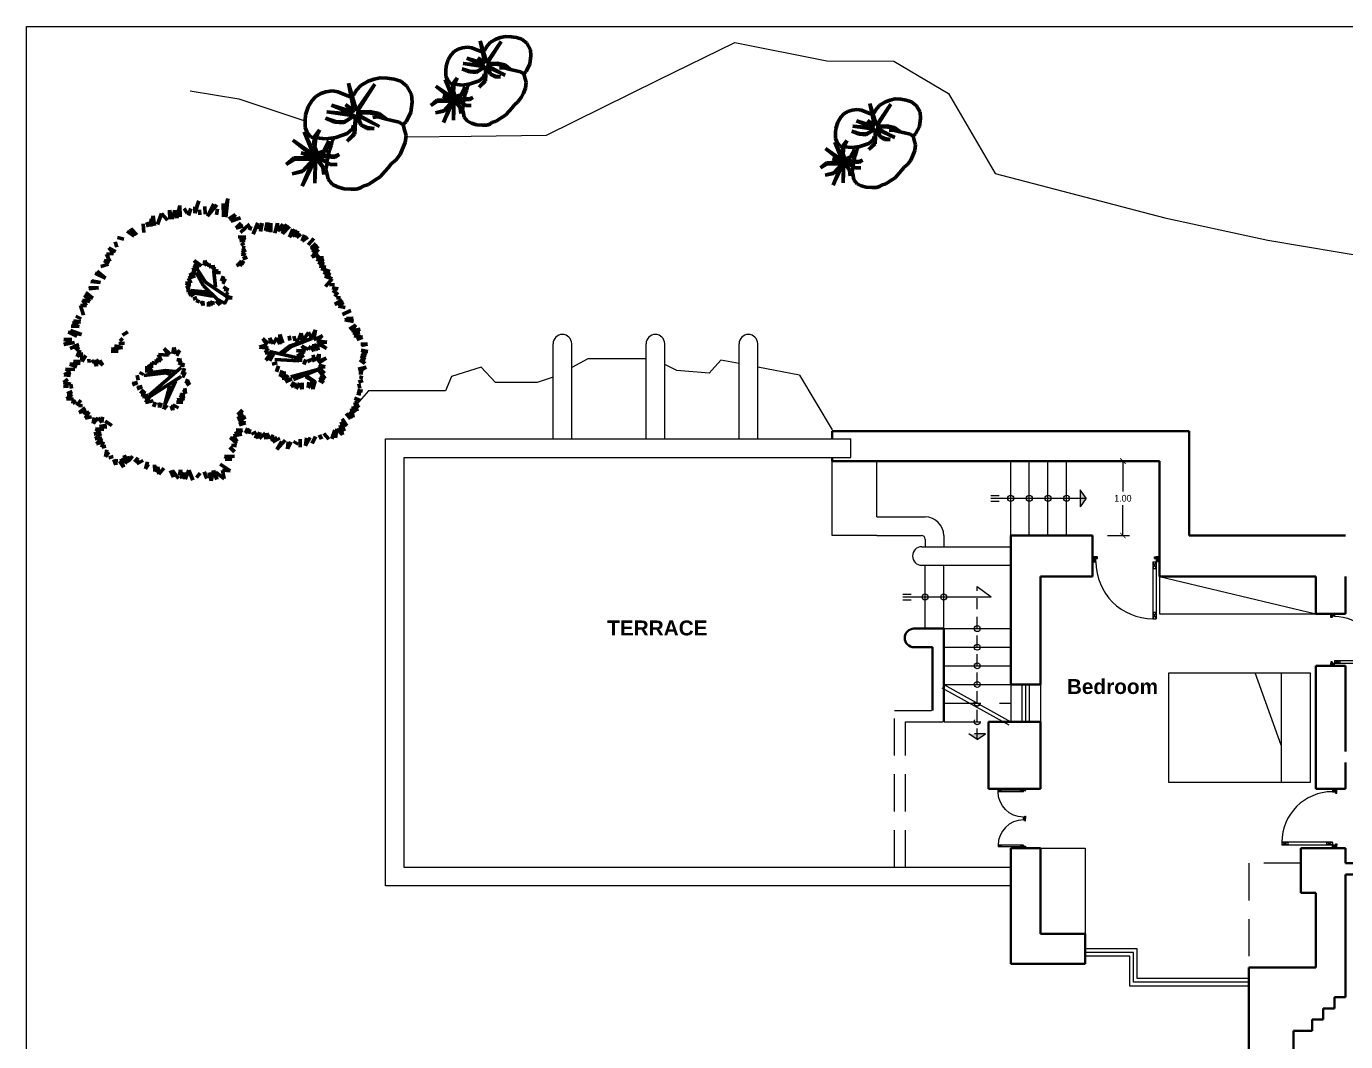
# Model space of a CAD drawing. Header units: metres. Extents: x 34.4 to 77.5, y -0.6 to 32.
# Drawn here: x 34.43 to 52.16, y 18.37 to 32 of the extents above; entities that cross this region are included whole.
import ezdxf

# ---------------------------------------------------------------- set-up
doc = ezdxf.new("R2010")
doc.units = ezdxf.units.M
doc.linetypes.add('DASHED', pattern=[0.75, 0.5, -0.25])
for name, color, linetype, lineweight in [('Ceco.NET 54', 254, 'Continuous', 9), ('doorswindows', 41, 'Continuous', 20), ('equipment', 40, 'Continuous', 15), ('names', 7, 'Continuous', 60), ('nivel', 30, 'Continuous', 13), ('plants', 83, 'Continuous', 60), ('projection', 134, 'DASHED', 9), ('texture', 253, 'Continuous', 9), ('topography', 132, 'Continuous', 15), ('wall high', 5, 'Continuous', 40), ('wall low', 140, 'Continuous', 20)]:
    doc.layers.add(name, color=color, linetype=linetype, lineweight=lineweight)
doc.styles.add('AMBIENTE', font='arialbd.ttf', dxfattribs={"height": 0.2})
doc.dimstyles.new('Ceco.NET', dxfattribs={"dimscale": 0.5, "dimtxt": 0.18, "dimasz": 0.15, "dimexe": 0.18, "dimexo": 0.4, "dimgap": 0.09, "dimtad": 0, "dimtih": 1, "dimtoh": 1, "dimzin": 0, "dimdsep": 46, "dimtxsty": 'Standard', "dimblk": 'ARCHTICK', "dimcen": 0.09, "dimclrd": 256, "dimclre": 256, "dimadec": 0, "dimazin": 0, "dimtfac": 1, "dimtofl": 0, "dimtmove": 0, "dimatfit": 3, "dimfxl": 1, "dimtolj": 1, "dimtzin": 0, "dimarcsym": 0})

# ---------------------------------------------------------------- blocks, each defined once
blk = doc.blocks.new('PUERTA')
at = {"layer": 'texture', "ltscale": 0.3}
h = blk.add_hatch(dxfattribs=at)
h.set_pattern_fill('ANSI31', color=256, scale=0.1, style=0)
h.set_pattern_definition([(315, (-170.025657, 504.958743), (-0.00883883476, -0.00883883476), [])])
h.paths.add_polyline_path([(0, 0), (0.05, 0), (0.075, 0), (0.075, 0.025), (0.05, 0.025), (0.05, 0.075), (0, 0.075)])
h.paths.add_polyline_path([(0.925, 0), (1, 0), (1, 0.075), (0.95, 0.075), (0.95, 0.025), (0.925, 0.025)])
for p, q in [((0.05, 0.075), (0.05, 0.925)), ((0.1, 0.925), (0.05, 0.925)), ((0.1, 0.825), (0.05, 0.825)), ((0.1, 0.075), (0.1, 0.925)), ((0, 0.075), (0.05, 0.075)), ((0, 0), (0.05, 0)), ((0.1, 0.175), (0.05, 0.175)), ((0.1, 0.075), (0.05, 0.075)), ((1, 0.075), (0.95, 0.075))]:
    blk.add_line(p, q)
at = {"ltscale": 0.3}
for p, q in [((0, 0.075), (0, 0)), ((0.05, 0.025), (0.05, 0.125)), ((0.075, 0.025), (0.05, 0.025)), ((0.075, 0), (0.05, 0)), ((0.075, 0.025), (0.075, 0)), ((0.95, 0.025), (0.925, 0.025)), ((0.925, 0.025), (0.925, 0)), ((0.95, 0.075), (0.95, 0.025)), ((1, 0.075), (1, 0)), ((0.925, 0), (1, 0))]:
    blk.add_line(p, q, dxfattribs=at)
at = {"layer": 'texture', "ltscale": 0.3}
for p, q in [((0.1, 0.825), (0.05, 0.925)), ((0.05, 0.825), (0.1, 0.925)), ((0.05, 0.075), (0.1, 0.175)), ((0.1, 0.075), (0.05, 0.175))]:
    blk.add_line(p, q, dxfattribs=at)
at = {"layer": 'texture'}
blk.add_arc((0.1, 0.075), 0.85, 0, 90, dxfattribs=at)
blk = doc.blocks.new('start')
at = {"ltscale": 0.3}
for p, q in [((-0.038, -0.001), (-0.038, 0.111)), ((0.038, -0.001), (0.038, 0.111))]:
    blk.add_line(p, q, dxfattribs=at)
blk = doc.blocks.new('arrow')
at = {"ltscale": 0.3}
blk.add_hatch(color=256, dxfattribs=at).paths.add_polyline_path([(-0.078, -0.113), (0, 0), (-0.078, 0.113)])
for p, q in [((0, 0), (-0.078, 0.113)), ((-0.078, 0.113), (-0.078, -0.113)), ((0, 0), (-0.078, -0.113))]:
    blk.add_line(p, q, dxfattribs=at)
blk = doc.blocks.new('_ArchTick')
at = {"color": 0, "const_width": 0.15}
blk.add_lwpolyline([(-0.5, -0.5), (0.5, 0.5)], dxfattribs=at)
blk = doc.blocks.new('*D30')
at = {"layer": 'Defpoints', "color": 0, "ltscale": 0.3}
for p in [(52.16, 21.767), (52.16, 20.967), (52.555, 20.967)]:
    blk.add_point(p, dxfattribs=at)
at = {"layer": 'texture', "lineweight": -2, "ltscale": 0.3}
for p, q in [((52.36, 21.767), (52.645, 21.767)), ((52.555, 21.767), (52.555, 21.457)), ((52.555, 20.967), (52.555, 21.277)), ((52.36, 20.967), (52.645, 20.967))]:
    blk.add_line(p, q, dxfattribs=at)
at = {"layer": 'texture', "lineweight": -2, "ltscale": 0.3, "xscale": 0.075, "yscale": 0.075, "zscale": 0.075}
for p, rotation in [((52.555, 21.767), 90), ((52.555, 20.967), 270)]:
    blk.add_blockref('_ArchTick', p, dxfattribs=dict(at, rotation=rotation))
at = {"layer": 'texture', "color": 0, "ltscale": 0.3, "insert": (52.555, 21.367), "char_height": 0.09, "attachment_point": 5}
blk.add_mtext('\\A1;0.80', dxfattribs=at)
blk = doc.blocks.new('*D31')
at = {"layer": 'Defpoints', "color": 0, "ltscale": 0.3}
for p in [(48.76, 26.167), (49.167, 26.167), (48.76, 25.167)]:
    blk.add_point(p, dxfattribs=at)
at = {"layer": 'texture', "lineweight": -2, "ltscale": 0.3}
for p, q in [((48.96, 26.167), (49.257, 26.167)), ((49.167, 26.167), (49.167, 25.757)), ((49.167, 25.167), (49.167, 25.577)), ((48.96, 25.167), (49.257, 25.167))]:
    blk.add_line(p, q, dxfattribs=at)
at = {"layer": 'texture', "lineweight": -2, "ltscale": 0.3, "xscale": 0.075, "yscale": 0.075, "zscale": 0.075}
for p, rotation in [((49.167, 26.167), 90), ((49.167, 25.167), 270)]:
    blk.add_blockref('_ArchTick', p, dxfattribs=dict(at, rotation=rotation))
at = {"layer": 'texture', "color": 0, "ltscale": 0.3, "insert": (49.167, 25.667), "char_height": 0.09, "attachment_point": 5}
blk.add_mtext('\\A1;1.00', dxfattribs=at)
blk = doc.blocks.new('ARBRE10')
for p, q in [((0.239, 1.723), (0.297, 1.967)), ((0.297, 1.967), (0.272, 1.716)), ((-0.48, 1.688), (-0.485, 1.811)), ((-0.485, 1.811), (-0.451, 1.688)), ((-0.451, 1.688), (-0.411, 1.811)), ((-0.411, 1.811), (-0.387, 1.703)), ((-0.387, 1.703), (-0.347, 1.875)), ((-0.347, 1.875), (-0.342, 1.722)), ((-0.288, 1.831), (-0.249, 1.771)), ((-0.2, 1.831), (-0.229, 1.737)), ((-0.143, 1.771), (-0.092, 1.934)), ((-0.143, 1.854), (-0.143, 1.771)), ((-0.082, 1.816), (-0.077, 1.747)), ((-0.008, 1.858), (-0.004, 1.756)), ((0.028, 1.731), (0.105, 1.894)), ((0.152, 1.883), (0.028, 1.731)), ((0.145, 1.747), (0.159, 1.826)), ((0.235, 1.898), (0.239, 1.723)), ((-0.837, 1.629), (-0.83, 1.512)), ((-0.79, 1.651), (-0.768, 1.585)), ((-0.739, 1.592), (-0.706, 1.734)), ((-0.731, 1.694), (-0.739, 1.592)), ((-0.706, 1.734), (-0.688, 1.6)), ((-0.644, 1.618), (-0.593, 1.767)), ((-0.593, 1.767), (-0.51, 1.676)), ((0.312, 1.693), (0.4, 1.752)), ((0.4, 1.752), (0.341, 1.663)), ((0.341, 1.663), (0.469, 1.707)), ((0.479, 1.634), (0.41, 1.57)), ((0.588, 1.621), (0.468, 1.509)), ((0.704, 1.64), (0.639, 1.49)), ((0.72, 1.55), (0.76, 1.634)), ((0.76, 1.634), (0.74, 1.525)), ((0.804, 1.535), (0.828, 1.644)), ((0.828, 1.644), (0.833, 1.525)), ((0.833, 1.525), (0.878, 1.634)), ((0.878, 1.634), (0.878, 1.516)), ((0.931, 1.501), (0.966, 1.635)), ((0.966, 1.635), (0.97, 1.53)), ((0.97, 1.53), (1.04, 1.621)), ((1.04, 1.621), (1.015, 1.523)), ((1.015, 1.523), (1.093, 1.617)), ((1.093, 1.617), (1.033, 1.491)), ((-1.182, 1.443), (-1.098, 1.42)), ((-0.958, 1.462), (-1.052, 1.527)), ((-0.925, 1.48), (-1.005, 1.565)), ((-1.005, 1.565), (-0.958, 1.462)), ((0.41, 1.57), (0.504, 1.594)), ((0.437, 1.45), (0.541, 1.448)), ((0.541, 1.448), (0.462, 1.431)), ((0.462, 1.431), (0.534, 1.403)), ((0.607, 1.594), (0.592, 1.54)), ((1.033, 1.491), (1.128, 1.593)), ((1.173, 1.554), (1.128, 1.449)), ((1.128, 1.449), (1.201, 1.551)), ((1.201, 1.551), (1.163, 1.459)), ((1.163, 1.459), (1.236, 1.533)), ((1.236, 1.533), (1.222, 1.442)), ((1.222, 1.442), (1.282, 1.487)), ((1.328, 1.477), (1.296, 1.396)), ((1.373, 1.449), (1.296, 1.393)), ((1.454, 1.431), (1.38, 1.344)), ((-1.206, 1.256), (-1.299, 1.303)), ((-1.299, 1.303), (-1.239, 1.228)), ((-1.215, 1.387), (-1.192, 1.312)), ((0.534, 1.403), (0.462, 1.399)), ((0.479, 1.334), (0.519, 1.371)), ((0.541, 1.278), (0.487, 1.24)), ((0.492, 1.31), (0.534, 1.305)), ((0.492, 1.26), (0.541, 1.278)), ((1.415, 1.298), (1.482, 1.361)), ((1.482, 1.361), (1.422, 1.277)), ((1.422, 1.277), (1.513, 1.326)), ((1.517, 1.28), (1.429, 1.182)), ((1.513, 1.326), (1.436, 1.245)), ((1.436, 1.245), (1.517, 1.28)), ((-1.304, 1.083), (-1.407, 1.055)), ((-1.285, 1.12), (-1.365, 1.134)), ((-1.365, 1.134), (-1.304, 1.083)), ((-1.239, 1.228), (-1.332, 1.218)), ((-1.332, 1.218), (-1.285, 1.12)), ((-0.087, 1.043), (-0.162, 1.067)), ((-0.162, 1.067), (-0.114, 1.031)), ((-0.057, 1.061), (-0.153, 1.136)), ((-0.153, 1.136), (-0.087, 1.043)), ((-0.009, 1.136), (-0.021, 1.067)), ((0.015, 1.061), (-0.009, 1.136)), ((0.047, 1.094), (0.015, 1.061)), ((0.05, 1.049), (0.047, 1.094)), ((0.497, 1.07), (0.43, 1.1)), ((0.43, 1.1), (0.445, 1.055)), ((0.519, 1.092), (0.45, 1.122)), ((0.45, 1.122), (0.497, 1.07)), ((0.482, 1.124), (0.519, 1.092)), ((0.536, 1.208), (0.484, 1.221)), ((0.487, 1.24), (0.536, 1.208)), ((0.502, 1.159), (0.558, 1.179)), ((1.429, 1.182), (1.517, 1.217)), ((1.517, 1.217), (1.489, 1.172)), ((1.489, 1.172), (1.583, 1.172)), ((1.583, 1.172), (1.489, 1.154)), ((1.489, 1.154), (1.591, 1.119)), ((1.591, 1.119), (1.513, 1.112)), ((1.513, 1.112), (1.594, 1.084)), ((1.594, 1.084), (1.531, 1.059)), ((-1.346, 0.896), (-1.482, 0.966)), ((-1.458, 0.989), (-1.346, 0.896)), ((-0.141, 0.929), (-0.23, 0.896)), ((-0.23, 0.896), (-0.197, 0.828)), ((-0.132, 0.986), (-0.221, 0.938)), ((-0.221, 0.938), (-0.141, 0.929)), ((-0.114, 1.031), (-0.18, 1.007)), ((-0.18, 1.007), (-0.132, 0.986)), ((-0.128, 0.97), (-0.031, 0.797)), ((-0.121, 1.03), (-0.001, 0.842)), ((0.125, 1.055), (0.05, 1.049)), ((0.092, 1.01), (0.125, 1.055)), ((0.167, 0.992), (0.092, 1.01)), ((0.101, 0.971), (0.167, 0.992)), ((0.2, 0.974), (0.101, 0.971)), ((0.112, 0.985), (0.134, 0.775)), ((0.212, 0.858), (0.239, 0.926)), ((0.269, 0.888), (0.212, 0.858)), ((0.23, 0.822), (0.269, 0.888)), ((1.531, 1.059), (1.615, 1.045)), ((1.615, 1.045), (1.555, 1.028)), ((1.555, 1.028), (1.671, 0.986)), ((1.671, 0.986), (1.583, 0.979)), ((1.583, 0.979), (1.678, 0.937)), ((1.678, 0.937), (1.601, 0.922)), ((1.601, 0.922), (1.699, 0.887)), ((1.699, 0.887), (1.612, 0.786)), ((-1.571, 0.774), (-1.44, 0.769)), ((-1.44, 0.769), (-1.571, 0.755)), ((-1.412, 0.839), (-1.542, 0.853)), ((-1.528, 0.863), (-1.412, 0.839)), ((-0.197, 0.828), (-0.269, 0.831)), ((-0.269, 0.831), (-0.209, 0.81)), ((-0.209, 0.81), (-0.263, 0.765)), ((-0.263, 0.765), (-0.23, 0.771)), ((-0.23, 0.771), (-0.236, 0.708)), ((-0.236, 0.708), (-0.177, 0.726)), ((-0.177, 0.726), (-0.224, 0.675)), ((-0.195, 0.73), (0.037, 0.707)), ((-0.031, 0.797), (0.179, 0.595)), ((-0.001, 0.842), (0.276, 0.655)), ((0.307, 0.735), (0.242, 0.78)), ((0.251, 0.744), (0.307, 0.735)), ((0.269, 0.657), (0.301, 0.711)), ((1.731, 0.814), (1.664, 0.807)), ((1.699, 0.768), (1.78, 0.754)), ((1.713, 0.701), (1.748, 0.747)), ((-1.554, 0.585), (-1.655, 0.603)), ((-1.655, 0.603), (-1.602, 0.528)), ((-1.515, 0.629), (-1.629, 0.668)), ((-1.629, 0.668), (-1.554, 0.585)), ((-1.611, 0.703), (-1.515, 0.629)), ((-0.224, 0.675), (-0.156, 0.687)), ((-0.156, 0.687), (-0.203, 0.657)), ((-0.166, 0.7), (0.097, 0.655)), ((-0.117, 0.636), (-0.165, 0.616)), ((-0.096, 0.61), (-0.111, 0.565)), ((-0.066, 0.589), (-0.033, 0.532)), ((-0.033, 0.532), (-0.039, 0.589)), ((0.039, 0.517), (0.056, 0.583)), ((0.039, 0.577), (0.039, 0.517)), ((0.056, 0.583), (0.101, 0.541)), ((0.101, 0.541), (0.092, 0.589)), ((0.143, 0.595), (0.197, 0.541)), ((0.197, 0.541), (0.173, 0.604)), ((0.173, 0.604), (0.263, 0.559)), ((0.295, 0.63), (0.254, 0.553)), ((0.358, 0.633), (0.269, 0.657)), ((0.301, 0.627), (0.358, 0.633)), ((1.776, 0.708), (1.738, 0.649)), ((1.834, 0.607), (1.738, 0.547)), ((1.738, 0.547), (1.852, 0.571)), ((1.759, 0.631), (1.811, 0.635)), ((1.852, 0.571), (1.786, 0.523)), ((-1.742, 0.388), (-1.672, 0.353)), ((-1.602, 0.528), (-1.681, 0.528)), ((-1.681, 0.528), (-1.642, 0.401)), ((1.786, 0.523), (1.876, 0.505)), ((1.953, 0.463), (1.84, 0.409)), ((1.983, 0.361), (1.87, 0.338)), ((1.894, 0.355), (1.983, 0.361)), ((-1.817, 0.196), (-1.668, 0.139)), ((-1.699, 0.248), (-1.808, 0.253)), ((-1.681, 0.31), (-1.79, 0.292)), ((-1.79, 0.292), (-1.699, 0.248)), ((-1.773, 0.323), (-1.681, 0.31)), ((-1.117, 0.13), (-1.047, 0.178)), ((1.426, 0.09), (1.475, 0.204)), ((1.475, 0.204), (1.455, 0.069)), ((1.87, 0.338), (1.989, 0.314)), ((1.935, 0.212), (2.019, 0.272)), ((2.019, 0.272), (1.959, 0.188)), ((1.959, 0.188), (2.079, 0.212)), ((2.079, 0.212), (1.977, 0.158)), ((-1.799, 0.073), (-1.904, 0.073)), ((-1.904, 0.073), (-1.803, 0.047)), ((-1.803, 0.047), (-1.904, 0.008)), ((-1.904, 0.008), (-1.76, 0.034)), ((-1.668, 0.139), (-1.847, 0.174)), ((-1.847, 0.174), (-1.729, 0.113)), ((-1.703, 0.008), (-1.821, -0.049)), ((-1.165, 0.021), (-1.091, 0.025)), ((-1.148, 0.086), (-1.117, 0.056)), ((0.824, 0.004), (0.726, -0.028)), ((0.84, 0.02), (0.771, 0.086)), ((0.771, 0.086), (0.824, 0.004)), ((0.877, 0.02), (0.864, 0.098)), ((0.864, 0.098), (0.909, 0.016)), ((0.909, 0.016), (0.958, 0.094)), ((0.958, 0.094), (0.999, 0.012)), ((0.999, 0.012), (0.999, 0.139)), ((0.999, 0.139), (1.039, 0.025)), ((1.133, 0.061), (1.125, 0.122)), ((1.129, -0.015), (1.428, 0.086)), ((1.428, 0.086), (1.15, -0.021)), ((1.186, 0.118), (1.206, 0.057)), ((1.206, 0.057), (1.255, 0.069)), ((1.255, 0.069), (1.284, 0.159)), ((1.284, 0.159), (1.308, 0.061)), ((1.308, 0.061), (1.385, 0.167)), ((1.385, 0.167), (1.426, 0.09)), ((1.455, 0.069), (1.569, 0.126)), ((1.512, -0.069), (1.455, 0.012)), ((1.455, 0.012), (1.455, -0.085)), ((1.569, 0.126), (1.495, 0.057)), ((1.495, 0.057), (1.63, 0.037)), ((1.625, -0.049), (1.499, 0.02)), ((1.499, 0.02), (1.512, -0.069)), ((1.63, 0.037), (1.52, 0.029)), ((1.52, 0.029), (1.625, -0.049)), ((1.977, 0.158), (2.073, 0.164)), ((2.073, 0.164), (1.995, 0.122)), ((1.995, 0.122), (2.109, 0.104)), ((2.109, 0.104), (2.031, 0.074)), ((2.085, 0.009), (2.174, 0.009)), ((2.174, 0.009), (2.097, -0.009)), ((-1.703, -0.023), (-1.747, -0.071)), ((-1.69, -0.067), (-1.725, -0.159)), ((-1.725, -0.159), (-1.672, -0.102)), ((-1.672, -0.102), (-1.659, -0.22)), ((-1.659, -0.22), (-1.611, -0.141)), ((-1.27, -0.084), (-1.174, -0.084)), ((-1.266, -0.058), (-1.117, -0.032)), ((-1.174, -0.084), (-1.266, -0.058)), ((-1.117, -0.032), (-1.226, -0.01)), ((-0.497, -0.136), (-0.631, -0.127)), ((-0.631, -0.127), (-0.596, -0.214)), ((-0.475, -0.124), (-0.556, -0.046)), ((-0.556, -0.046), (-0.497, -0.136)), ((-0.428, -0.036), (-0.438, -0.117)), ((-0.4, -0.12), (-0.428, -0.036)), ((-0.344, -0.074), (-0.4, -0.12)), ((-0.385, -0.145), (-0.344, -0.074)), ((0.726, -0.028), (0.84, -0.041)), ((0.84, -0.041), (0.799, -0.106)), ((0.799, -0.106), (0.877, -0.11)), ((0.877, -0.11), (0.808, -0.203)), ((0.808, -0.203), (0.917, -0.118)), ((0.86, -0.087), (1.254, -0.177)), ((0.917, -0.118), (0.864, -0.212)), ((1, -0.114), (1.129, -0.015)), ((1.15, -0.021), (1.03, -0.117)), ((1.345, -0.077), (1.223, -0.073)), ((1.223, -0.073), (1.324, -0.094)), ((1.32, -0.138), (1.227, -0.203)), ((1.324, -0.094), (1.231, -0.151)), ((1.231, -0.151), (1.32, -0.138)), ((1.381, -0.061), (1.292, -0.012)), ((1.292, -0.012), (1.345, -0.077)), ((1.414, -0.016), (1.381, -0.061)), ((1.455, -0.085), (1.414, -0.016)), ((1.422, -0.171), (1.463, -0.22)), ((1.463, -0.22), (1.446, -0.134)), ((1.491, -0.208), (1.528, -0.122)), ((1.528, -0.122), (1.52, -0.22)), ((2.156, -0.141), (2.085, -0.147)), ((2.085, -0.147), (2.144, -0.201)), ((2.091, -0.069), (2.18, -0.087)), ((2.18, -0.087), (2.103, -0.093)), ((2.103, -0.093), (2.156, -0.141)), ((-1.755, -0.329), (-1.882, -0.325)), ((-1.882, -0.325), (-1.817, -0.36)), ((-1.685, -0.246), (-1.825, -0.259)), ((-1.825, -0.259), (-1.729, -0.294)), ((-1.69, -0.22), (-1.773, -0.224)), ((-1.773, -0.224), (-1.685, -0.246)), ((-1.567, -0.189), (-1.563, -0.237)), ((-1.497, -0.207), (-1.532, -0.233)), ((-1.489, -0.233), (-1.467, -0.285)), ((-1.467, -0.285), (-1.471, -0.198)), ((-1.471, -0.198), (-1.379, -0.272)), ((-1.379, -0.272), (-1.423, -0.207)), ((-0.724, -0.351), (-0.79, -0.283)), ((-0.79, -0.283), (-0.79, -0.37)), ((-0.78, -0.379), (-0.54, -0.342)), ((-0.727, -0.308), (-0.768, -0.261)), ((-0.768, -0.261), (-0.724, -0.351)), ((-0.757, -0.672), (-0.33, -0.304)), ((-0.724, -0.236), (-0.727, -0.308)), ((-0.653, -0.248), (-0.724, -0.236)), ((-0.596, -0.214), (-0.662, -0.192)), ((-0.662, -0.192), (-0.653, -0.248)), ((-0.54, -0.342), (-0.405, -0.357)), ((-0.325, -0.205), (-0.388, -0.195)), ((-0.366, -0.242), (-0.325, -0.205)), ((-0.282, -0.27), (-0.366, -0.242)), ((-0.338, -0.276), (-0.282, -0.27)), ((-0.316, -0.401), (-0.285, -0.311)), ((0.962, -0.24), (0.893, -0.256)), ((0.932, -0.195), (1.254, -0.212)), ((0.982, -0.281), (0.954, -0.362)), ((1.031, -0.342), (1.003, -0.427)), ((1.147, -0.428), (1.541, -0.32)), ((1.541, -0.32), (1.183, -0.464)), ((1.227, -0.203), (1.3, -0.203)), ((1.349, -0.195), (1.32, -0.26)), ((1.385, -0.187), (1.402, -0.236)), ((1.621, -0.179), (1.516, -0.244)), ((1.609, -0.293), (1.516, -0.293)), ((1.516, -0.293), (1.597, -0.379)), ((1.52, -0.22), (1.621, -0.179)), ((1.528, -0.273), (1.609, -0.293)), ((1.597, -0.379), (1.528, -0.346)), ((1.528, -0.346), (1.609, -0.452)), ((2.049, -0.326), (2.156, -0.296)), ((2.156, -0.296), (2.067, -0.35)), ((2.067, -0.35), (2.115, -0.374)), ((2.138, -0.248), (2.073, -0.201)), ((2.144, -0.201), (2.097, -0.195)), ((2.097, -0.195), (2.138, -0.248)), ((-1.852, -0.46), (-1.908, -0.504)), ((-1.908, -0.504), (-1.812, -0.526)), ((-1.817, -0.36), (-1.9, -0.399)), ((-1.9, -0.399), (-1.817, -0.412)), ((-1.812, -0.526), (-1.803, -0.583)), ((-0.983, -0.517), (-0.914, -0.504)), ((-0.914, -0.504), (-0.98, -0.535)), ((-0.918, -0.404), (-0.905, -0.473)), ((-0.889, -0.37), (-0.833, -0.395)), ((-0.832, -0.409), (-0.532, -0.372)), ((-0.75, -0.694), (-0.33, -0.424)), ((-0.547, -0.799), (-0.405, -0.484)), ((-0.532, -0.372), (-0.458, -0.402)), ((-0.269, -0.367), (-0.316, -0.401)), ((-0.304, -0.439), (-0.269, -0.367)), ((-0.26, -0.517), (-0.238, -0.457)), ((-0.207, -0.504), (-0.26, -0.517)), ((-0.257, -0.538), (-0.207, -0.504)), ((1.003, -0.427), (1.056, -0.358)), ((1.056, -0.358), (1.052, -0.468)), ((1.052, -0.468), (1.109, -0.407)), ((1.076, -0.493), (1.137, -0.452)), ((1.157, -0.456), (1.076, -0.493)), ((1.149, -0.558), (1.186, -0.497)), ((1.227, -0.525), (1.149, -0.558)), ((1.263, -0.513), (1.219, -0.59)), ((1.219, -0.59), (1.227, -0.525)), ((1.3, -0.594), (1.263, -0.513)), ((1.296, -0.509), (1.3, -0.594)), ((1.472, -0.496), (1.344, -0.404)), ((1.344, -0.428), (1.469, -0.499)), ((1.43, -0.497), (1.377, -0.574)), ((1.377, -0.574), (1.389, -0.501)), ((1.442, -0.594), (1.43, -0.497)), ((1.471, -0.484), (1.442, -0.594)), ((1.585, -0.509), (1.52, -0.472)), ((1.609, -0.452), (1.536, -0.432)), ((1.536, -0.432), (1.585, -0.509)), ((2.055, -0.499), (2.115, -0.476)), ((2.115, -0.374), (2.061, -0.374)), ((2.061, -0.523), (2.073, -0.583)), ((2.067, -0.428), (2.115, -0.44)), ((-1.908, -0.557), (-1.843, -0.552)), ((-1.791, -0.663), (-1.869, -0.722)), ((-1.86, -0.657), (-1.795, -0.627)), ((-1.86, -0.663), (-1.791, -0.663)), ((-0.921, -0.573), (-0.852, -0.557)), ((-0.852, -0.557), (-0.921, -0.588)), ((-0.833, -0.598), (-0.874, -0.651)), ((-0.874, -0.651), (-0.821, -0.616)), ((-0.821, -0.616), (-0.846, -0.698)), ((-0.846, -0.698), (-0.771, -0.676)), ((-0.771, -0.676), (-0.815, -0.722)), ((-0.815, -0.722), (-0.749, -0.691)), ((-0.749, -0.691), (-0.808, -0.772)), ((-0.48, -0.544), (-0.547, -0.799)), ((-0.344, -0.676), (-0.279, -0.673)), ((-0.285, -0.719), (-0.344, -0.676)), ((-0.279, -0.673), (-0.338, -0.66)), ((-0.291, -0.601), (-0.269, -0.654)), ((-0.269, -0.654), (-0.279, -0.579)), ((2.031, -0.649), (2.085, -0.661)), ((2.043, -0.613), (2.109, -0.619)), ((-1.869, -0.722), (-1.776, -0.727)), ((-1.776, -0.727), (-1.786, -0.786)), ((-1.786, -0.786), (-1.736, -0.757)), ((-1.731, -0.811), (-1.677, -0.742)), ((-1.652, -0.811), (-1.702, -0.816)), ((-1.618, -0.845), (-1.697, -0.905)), ((-1.697, -0.905), (-1.603, -0.88)), ((-1.603, -0.88), (-1.628, -0.939)), ((-0.808, -0.772), (-0.706, -0.751)), ((-0.674, -0.769), (-0.702, -0.832)), ((-0.618, -0.841), (-0.625, -0.779)), ((-0.596, -0.775), (-0.618, -0.841)), ((-0.562, -0.863), (-0.547, -0.804)), ((-0.515, -0.807), (-0.562, -0.863)), ((-0.462, -0.816), (-0.438, -0.875)), ((-0.438, -0.875), (-0.441, -0.804)), ((-0.441, -0.804), (-0.366, -0.844)), ((-0.391, -0.769), (-0.304, -0.769)), ((-0.381, -0.738), (-0.285, -0.719)), ((-0.304, -0.769), (-0.381, -0.738)), ((0.433, -0.937), (0.496, -0.877)), ((1.989, -0.912), (1.959, -0.852)), ((1.959, -0.852), (1.983, -0.972)), ((2.037, -0.888), (1.983, -0.828)), ((1.983, -0.828), (1.989, -0.912)), ((2.001, -0.715), (2.079, -0.745)), ((2.061, -0.84), (2.007, -0.774)), ((2.007, -0.774), (2.037, -0.888)), ((2.013, -0.751), (2.061, -0.84)), ((-1.628, -0.939), (-1.564, -0.9)), ((-1.564, -0.9), (-1.618, -0.984)), ((-1.618, -0.984), (-1.534, -0.964)), ((-1.499, -0.974), (-1.509, -1.053)), ((-1.509, -1.053), (-1.445, -0.979)), ((-1.445, -0.979), (-1.396, -1.043)), ((-1.396, -1.043), (-1.386, -0.964)), ((-1.351, -1.023), (-1.262, -1.082)), ((0.428, -0.992), (0.504, -0.929)), ((0.537, -0.964), (0.428, -0.992)), ((0.504, -0.929), (0.433, -0.937)), ((0.447, -1.033), (0.537, -0.964)), ((0.537, -1.044), (0.447, -1.033)), ((0.453, -1.074), (0.537, -1.044)), ((1.899, -1.085), (1.822, -1.032)), ((1.822, -1.032), (1.864, -1.157)), ((1.834, -0.99), (1.899, -1.085)), ((1.947, -0.99), (1.888, -0.918)), ((1.983, -0.972), (1.923, -0.912)), ((1.923, -0.912), (1.947, -0.99)), ((-1.411, -1.166), (-1.499, -1.196)), ((-1.499, -1.196), (-1.401, -1.191)), ((-1.401, -1.191), (-1.485, -1.26)), ((-1.366, -1.137), (-1.48, -1.127)), ((-1.48, -1.127), (-1.411, -1.166)), ((-1.332, -1.078), (-1.425, -1.097)), ((-1.425, -1.097), (-1.327, -1.102)), ((0.373, -1.221), (0.485, -1.199)), ((0.423, -1.298), (0.373, -1.221)), ((0.395, -1.194), (0.494, -1.145)), ((0.485, -1.199), (0.395, -1.194)), ((0.494, -1.145), (0.412, -1.139)), ((0.564, -1.119), (0.531, -1.178)), ((0.531, -1.178), (0.594, -1.13)), ((0.594, -1.13), (0.583, -1.193)), ((0.678, -1.167), (0.619, -1.2)), ((0.671, -1.252), (0.73, -1.174)), ((0.693, -1.182), (0.671, -1.252)), ((0.73, -1.174), (0.726, -1.255)), ((0.726, -1.255), (0.8, -1.185)), ((0.8, -1.185), (0.811, -1.263)), ((0.811, -1.263), (0.825, -1.189)), ((0.825, -1.189), (0.862, -1.252)), ((0.872, -1.271), (0.908, -1.205)), ((1.404, -1.241), (1.344, -1.354)), ((1.475, -1.229), (1.433, -1.324)), ((1.529, -1.205), (1.559, -1.265)), ((1.589, -1.187), (1.655, -1.265)), ((1.738, -1.145), (1.696, -1.259)), ((1.744, -1.247), (1.738, -1.145)), ((1.762, -1.127), (1.744, -1.247)), ((1.84, -1.205), (1.762, -1.127)), ((1.864, -1.157), (1.81, -1.079)), ((1.81, -1.079), (1.84, -1.205)), ((-1.485, -1.26), (-1.396, -1.25)), ((-1.396, -1.25), (-1.465, -1.329)), ((-1.465, -1.329), (-1.376, -1.3)), ((-1.376, -1.3), (-1.396, -1.374)), ((-1.396, -1.374), (-1.341, -1.359)), ((-1.327, -1.408), (-1.346, -1.502)), ((0.324, -1.371), (0.387, -1.434)), ((0.42, -1.322), (0.332, -1.243)), ((0.332, -1.243), (0.423, -1.298)), ((0.349, -1.347), (0.414, -1.355)), ((0.956, -1.247), (0.872, -1.271)), ((0.902, -1.307), (0.956, -1.247)), ((0.997, -1.253), (0.902, -1.307)), ((1.069, -1.277), (0.956, -1.402)), ((0.956, -1.402), (1.021, -1.295)), ((1.147, -1.301), (1.099, -1.396)), ((1.099, -1.396), (1.111, -1.301)), ((1.183, -1.295), (1.242, -1.33)), ((1.272, -1.265), (1.272, -1.372)), ((1.344, -1.354), (1.356, -1.247)), ((-1.346, -1.502), (-1.302, -1.438)), ((-1.243, -1.497), (-1.302, -1.517)), ((-1.233, -1.537), (-1.208, -1.611)), ((-1.208, -1.611), (-1.203, -1.532)), ((-1.159, -1.561), (-1.105, -1.641)), ((-1.105, -1.641), (-1.134, -1.527)), ((-1.134, -1.527), (-1.05, -1.586)), ((-1.05, -1.586), (-1.095, -1.482)), ((-1.045, -1.492), (-1.035, -1.576)), ((-0.981, -1.492), (-1.021, -1.547)), ((-0.907, -1.517), (-0.956, -1.571)), ((-0.838, -1.552), (-0.922, -1.596)), ((-0.922, -1.596), (-0.887, -1.552)), ((-0.779, -1.571), (-0.808, -1.665)), ((0.256, -1.497), (0.387, -1.494)), ((0.352, -1.535), (0.256, -1.497)), ((0.261, -1.532), (0.352, -1.535)), ((-0.808, -1.665), (-0.769, -1.601)), ((-0.685, -1.611), (-0.68, -1.7)), ((-0.68, -1.7), (-0.641, -1.636)), ((-0.641, -1.636), (-0.626, -1.734)), ((-0.626, -1.734), (-0.562, -1.655)), ((-0.473, -1.685), (-0.433, -1.774)), ((-0.433, -1.774), (-0.443, -1.685)), ((-0.443, -1.685), (-0.364, -1.794)), ((-0.35, -1.751), (-0.339, -1.675)), ((-0.339, -1.675), (-0.317, -1.795)), ((-0.317, -1.795), (-0.29, -1.713)), ((-0.29, -1.713), (-0.274, -1.803)), ((-0.274, -1.803), (-0.227, -1.68)), ((-0.227, -1.68), (-0.17, -1.814)), ((-0.072, -1.721), (-0.121, -1.778)), ((-0.017, -1.702), (0.016, -1.792)), ((0.046, -1.713), (0.076, -1.825)), ((0.076, -1.825), (0.106, -1.685)), ((0.106, -1.685), (0.15, -1.806)), ((0.15, -1.806), (0.136, -1.71)), ((0.136, -1.71), (0.251, -1.797)), ((0.33, -1.691), (0.196, -1.601)), ((0.251, -1.797), (0.229, -1.68)), ((0.229, -1.68), (0.33, -1.691))]:
    blk.add_line(p, q)
blk = doc.blocks.new('ARBUST10')
for p, q in [((0.0384, 0.5688), (0.0021, 0.7531)), ((0.0021, 0.7531), (0.0595, 0.5598)), ((0.0897, 0.738), (0.141, 0.7682)), ((0.141, 0.7682), (0.1833, 0.7833)), ((0.1833, 0.7833), (0.2256, 0.7924)), ((0.2256, 0.7924), (0.2769, 0.7894)), ((0.2769, 0.7894), (0.3252, 0.7833)), ((0.3252, 0.7833), (0.3735, 0.7682)), ((0.3735, 0.7682), (0.4158, 0.732)), ((-0.2303, 0.6595), (-0.2575, 0.6292)), ((-0.1941, 0.6806), (-0.2303, 0.6595)), ((-0.1579, 0.6927), (-0.1941, 0.6806)), ((-0.1126, 0.6987), (-0.1579, 0.6927)), ((-0.0734, 0.6927), (-0.1126, 0.6987)), ((-0.022, 0.6715), (-0.0734, 0.6927)), ((0.0172, 0.6564), (-0.022, 0.6715)), ((0.0384, 0.6685), (0.0595, 0.7048)), ((0.0595, 0.5598), (0.1893, 0.7471)), ((0.0595, 0.7048), (0.0897, 0.738)), ((0.1893, 0.7471), (0.0625, 0.5507)), ((0.4158, 0.732), (0.449, 0.6746)), ((0.449, 0.6746), (0.452, 0.6202)), ((-0.2847, 0.5869), (-0.3028, 0.5295)), ((-0.2575, 0.6292), (-0.2847, 0.5869)), ((0.0353, 0.5356), (-0.1186, 0.599)), ((-0.1186, 0.599), (0.0384, 0.5477)), ((0.0384, 0.5477), (-0.019, 0.602)), ((-0.019, 0.602), (0.0504, 0.5567)), ((0.452, 0.6202), (0.4429, 0.5477)), ((-0.3028, 0.5295), (-0.3058, 0.4903)), ((-0.3058, 0.4903), (-0.3058, 0.4389)), ((-0.0945, 0.4782), (-0.1609, 0.5054)), ((-0.1609, 0.5054), (-0.0824, 0.4812)), ((0.0414, 0.5235), (-0.1518, 0.5507)), ((-0.1518, 0.5507), (0.0353, 0.5356)), ((-0.0341, 0.4721), (-0.0945, 0.4782)), ((-0.0824, 0.4812), (-0.0281, 0.4812)), ((0.0504, 0.5265), (-0.0341, 0.4721)), ((-0.0281, 0.4812), (0.0414, 0.5235)), ((0.0414, 0.3966), (0.0504, 0.5265)), ((0.0535, 0.5205), (0.0474, 0.3936)), ((0.0897, 0.457), (0.0535, 0.5205)), ((0.144, 0.5446), (0.0565, 0.5386)), ((0.0565, 0.5386), (0.2225, 0.448)), ((0.0625, 0.5507), (0.1531, 0.5537)), ((0.2225, 0.448), (0.0655, 0.5235)), ((0.0655, 0.5235), (0.0927, 0.457)), ((0.2165, 0.5326), (0.144, 0.5446)), ((0.1531, 0.5537), (0.2195, 0.5386)), ((0.1742, 0.5114), (0.2105, 0.5144)), ((0.2105, 0.5144), (0.2678, 0.4993)), ((0.2769, 0.4963), (0.2165, 0.5326)), ((0.2195, 0.5386), (0.2769, 0.4963)), ((0.2678, 0.4993), (0.3101, 0.4903)), ((0.3101, 0.4903), (0.3614, 0.4782)), ((0.3614, 0.4782), (0.3886, 0.46)), ((0.4097, 0.4812), (0.3856, 0.46)), ((0.4429, 0.5477), (0.4097, 0.4812)), ((-0.2394, 0.2334), (-0.3119, 0.4087)), ((-0.3119, 0.4087), (-0.2303, 0.2395)), ((-0.3058, 0.4389), (-0.2877, 0.3996)), ((-0.2877, 0.3996), (-0.2636, 0.3724)), ((-0.2454, 0.315), (-0.2394, 0.3754)), ((-0.2394, 0.3754), (-0.2032, 0.4238)), ((-0.2032, 0.4238), (-0.2303, 0.3664)), ((-0.0884, 0.3694), (-0.0069, 0.3966)), ((-0.0069, 0.3966), (0.0293, 0.4298)), ((-0.0069, 0.3422), (0.0414, 0.3966)), ((0.0474, 0.3936), (-0.0069, 0.3422)), ((0.0293, 0.4298), (0.0384, 0.457)), ((0.132, 0.4329), (0.0897, 0.457)), ((0.0927, 0.457), (0.135, 0.4389)), ((0.1833, 0.4329), (0.132, 0.4329)), ((0.135, 0.4389), (0.1833, 0.4329)), ((0.3886, 0.46), (0.4007, 0.4147)), ((0.4007, 0.4147), (0.4097, 0.3845)), ((0.4097, 0.3845), (0.4037, 0.3332)), ((-0.2515, 0.2365), (-0.3934, 0.3513)), ((-0.3934, 0.3513), (-0.2454, 0.2486)), ((-0.2636, 0.3724), (-0.2424, 0.3694)), ((-0.2303, 0.2395), (-0.2454, 0.315)), ((-0.2303, 0.3664), (-0.2364, 0.3029)), ((-0.2364, 0.3029), (-0.2213, 0.2576)), ((-0.2273, 0.3664), (-0.1579, 0.3603)), ((-0.173, 0.2727), (-0.1368, 0.3452)), ((-0.1368, 0.3452), (-0.1639, 0.2637)), ((-0.1579, 0.3603), (-0.0884, 0.3694)), ((-0.1337, 0.2818), (-0.1398, 0.2516)), ((-0.1217, 0.312), (-0.1337, 0.2818)), ((-0.1156, 0.3362), (-0.1217, 0.312)), ((-0.1035, 0.3603), (-0.1156, 0.3362)), ((0.3856, 0.2878), (0.3675, 0.2486)), ((0.4037, 0.3332), (0.3856, 0.2878)), ((-0.4387, 0.1791), (-0.3843, 0.2244)), ((-0.3783, 0.2153), (-0.4387, 0.1791)), ((-0.3843, 0.2244), (-0.2334, 0.2244)), ((-0.2454, 0.2153), (-0.3783, 0.2153)), ((-0.2334, 0.2244), (-0.333, 0.2606)), ((-0.333, 0.2606), (-0.2515, 0.2365)), ((-0.2334, 0.2153), (-0.327, 0.025)), ((-0.327, 0.025), (-0.2485, 0.2093)), ((-0.2485, 0.2093), (-0.3239, 0.1277)), ((-0.3209, 0.1337), (-0.2454, 0.2153)), ((-0.2303, 0.2244), (-0.2364, 0.0461)), ((-0.2364, 0.0461), (-0.2334, 0.2153)), ((-0.1639, 0.2637), (-0.2334, 0.2486)), ((-0.2334, 0.2486), (-0.0945, 0.2365)), ((-0.0945, 0.2274), (-0.2303, 0.2395)), ((-0.2303, 0.2395), (-0.1247, 0.1791)), ((-0.179, 0.1579), (-0.2303, 0.2244)), ((-0.1277, 0.1791), (-0.2243, 0.2304)), ((-0.2243, 0.2304), (-0.176, 0.1579)), ((-0.2213, 0.2576), (-0.173, 0.2727)), ((-0.1458, 0.2183), (-0.1518, 0.2032)), ((-0.1518, 0.173), (-0.1488, 0.1881)), ((-0.1398, 0.2304), (-0.1458, 0.2183)), ((-0.0945, 0.2365), (-0.0643, 0.2486)), ((-0.0643, 0.2486), (-0.0945, 0.2274)), ((0.3373, 0.2093), (0.3071, 0.1851)), ((0.3675, 0.2486), (0.3373, 0.2093)), ((-0.3964, 0.1126), (-0.3209, 0.1337)), ((-0.3239, 0.1277), (-0.3964, 0.1126)), ((-0.173, 0.1065), (-0.179, 0.1579)), ((-0.176, 0.1579), (-0.173, 0.1065)), ((-0.1579, 0.1458), (-0.1518, 0.173)), ((-0.1488, 0.1065), (-0.1579, 0.1458)), ((-0.1428, 0.0733), (-0.1488, 0.1065)), ((-0.0794, 0.1791), (-0.1277, 0.1791)), ((-0.1247, 0.1791), (-0.0794, 0.1791)), ((0.2618, 0.1307), (0.2256, 0.0914)), ((0.2829, 0.1549), (0.2618, 0.1307)), ((0.3071, 0.1851), (0.2829, 0.1549)), ((-0.1126, 0.0371), (-0.1428, 0.0733)), ((-0.0764, 0.0189), (-0.1126, 0.0371)), ((-0.0311, 0.0068), (-0.0764, 0.0189)), ((0.0202, 0.0038), (-0.0311, 0.0068)), ((0.0595, 0.0038), (0.0202, 0.0038)), ((0.0867, 0.0129), (0.0595, 0.0038)), ((0.1048, 0.025), (0.0867, 0.0129)), ((0.144, 0.0371), (0.1048, 0.025)), ((0.1893, 0.0673), (0.144, 0.0371)), ((0.2256, 0.0914), (0.1893, 0.0673))]:
    blk.add_line(p, q)

msp = doc.modelspace()

# ---------------------------------------------------------------- linework, layer by layer
at = {"layer": 'Ceco.NET 54', "ltscale": 0.3}
msp.add_lwpolyline([(77.532, -0.596), (34.432, -0.596), (34.432, 32.004), (77.532, 32.004)], dxfattribs=at)
at = {"layer": 'doorswindows', "ltscale": 0.3}
for p, q in [((47.81, 23.167), (47.81, 22.667)), ((47.86, 23.167), (47.86, 22.667)), ((47.91, 23.167), (47.91, 22.667))]:
    msp.add_line(p, q, dxfattribs=at)
at = {"layer": 'doorswindows'}
for p, q in [((49.36, 19.617), (48.66, 19.617)), ((49.312, 19.568), (48.66, 19.568)), ((49.26, 19.517), (48.66, 19.517)), ((49.26, 19.117), (49.26, 19.517)), ((49.312, 19.168), (49.312, 19.568)), ((49.36, 19.217), (49.36, 19.617)), ((50.86, 19.168), (49.312, 19.168)), ((50.86, 19.217), (49.36, 19.217)), ((50.86, 19.117), (49.26, 19.117))]:
    msp.add_line(p, q, dxfattribs=at)
at = {"layer": 'equipment'}
msp.add_line((49.66, 24.617), (49.66, 24.117), dxfattribs=at)
at = {"layer": 'equipment', "ltscale": 0.3}
for p, q in [((49.66, 24.117), (51.76, 24.117)), ((49.784, 23.325), (51.684, 23.325)), ((49.784, 21.851), (49.784, 23.325)), ((51.296, 22.351), (50.946, 23.325)), ((51.296, 23.325), (51.296, 21.851)), ((51.684, 23.325), (51.684, 21.851)), ((51.684, 21.851), (49.784, 21.851)), ((48.06, 20.967), (48.66, 20.967)), ((48.66, 20.967), (48.66, 19.817))]:
    msp.add_line(p, q, dxfattribs=at)
at = {"layer": 'nivel'}
for p, q in [((45.26, 25.167), (45.26, 26.167)), ((45.86, 25.417), (45.86, 26.167)), ((47.66, 25.167), (47.66, 26.167)), ((47.91, 25.167), (47.91, 26.167)), ((48.16, 25.167), (48.16, 26.167)), ((48.41, 25.167), (48.41, 26.167)), ((45.86, 25.417), (46.51, 25.417)), ((45.86, 25.167), (45.26, 25.167)), ((45.86, 25.167), (46.46, 25.167)), ((46.46, 25.167), (46.46, 25.167)), ((46.76, 23.917), (47.66, 23.917)), ((46.76, 23.667), (47.66, 23.667)), ((46.76, 23.417), (47.66, 23.417)), ((46.76, 23.167), (47.66, 23.167)), ((46.76, 23.167), (47.66, 23.167))]:
    msp.add_line(p, q, dxfattribs=at)
at = {"layer": 'nivel', "ltscale": 0.3}
for p, q in [((46.51, 25.117), (46.51, 25.017)), ((46.76, 25.167), (46.76, 25.017)), ((46.51, 23.917), (46.51, 24.767)), ((46.76, 23.917), (46.76, 24.767))]:
    msp.add_line(p, q, dxfattribs=at)
at = {"layer": 'nivel'}
for centre, radius in [((46.51, 25.167), 0.25), ((46.46, 25.117), 0.05)]:
    msp.add_arc(centre, radius, 0, 90, dxfattribs=at)
at = {"layer": 'projection', "ltscale": 0.3}
msp.add_line((47.21, 22.426), (47.21, 24.484), dxfattribs=at)
at = {"layer": 'projection'}
for p, q in [((46.76, 22.917), (47.66, 22.917)), ((46.097, 20.711), (46.097, 22.817)), ((46.097, 22.817), (46.61, 22.817)), ((46.247, 20.711), (46.247, 22.667)), ((46.247, 22.667), (46.76, 22.667)), ((46.76, 22.667), (47.66, 22.667)), ((51.56, 20.767), (50.86, 20.767)), ((50.86, 20.767), (50.86, 19.367))]:
    msp.add_line(p, q, dxfattribs=at)
at = {"layer": 'projection', "ltscale": 0.3}
for centre in [(47.21, 22.917), (47.21, 22.667)]:
    msp.add_circle(centre, 0.04, dxfattribs=at)
at = {"layer": 'texture', "ltscale": 0.3}
for p, q in [((47.394, 25.667), (48.672, 25.667)), ((47.21, 24.484), (47.399, 24.342)), ((49.66, 24.617), (51.76, 24.117)), ((46.209, 24.342), (47.399, 24.342)), ((46.736, 23.123), (47.636, 22.623)), ((46.76, 23.167), (47.66, 22.667))]:
    msp.add_line(p, q, dxfattribs=at)
for centre in [(47.66, 25.667), (47.91, 25.667), (48.16, 25.667), (48.41, 25.667), (46.51, 24.342), (46.76, 24.342), (47.21, 23.917), (47.21, 23.667), (47.21, 23.417), (47.21, 23.167)]:
    msp.add_circle(centre, 0.04, dxfattribs=at)
at = {"layer": 'topography', "ltscale": 0.3}
for p, q in [((42.925, 31.285), (43.951, 31.788)), ((43.951, 31.788), (45.189, 31.541)), ((45.189, 31.541), (46.087, 31.536)), ((46.087, 31.536), (46.824, 31.105)), ((41.42, 30.545), (42.925, 31.285)), ((36.633, 31.141), (37.285, 31.033)), ((37.285, 31.033), (38.039, 30.782)), ((46.824, 31.105), (47.452, 30.029)), ((38.039, 30.782), (38.159, 30.742)), ((39.553, 30.519), (40.411, 30.531)), ((40.411, 30.531), (41.42, 30.545)), ((47.452, 30.029), (48.961, 29.634)), ((48.961, 29.634), (49.729, 29.433)), ((49.729, 29.433), (51.117, 29.132)), ((51.117, 29.132), (52.626, 28.88)), ((41.979, 27.54), (41.76, 27.422)), ((42.491, 27.54), (41.979, 27.54)), ((42.76, 27.54), (42.491, 27.54)), ((43.766, 27.522), (43.607, 27.346)), ((44.01, 27.476), (43.766, 27.522)), ((40.545, 27.426), (40.146, 27.301)), ((40.738, 27.221), (40.545, 27.426)), ((43.174, 27.381), (43.01, 27.462)), ((43.607, 27.346), (43.174, 27.381)), ((44.82, 27.322), (44.26, 27.428)), ((44.82, 27.322), (45.26, 26.586)), ((40.146, 27.301), (40.066, 27.108)), ((41.296, 27.221), (40.738, 27.221)), ((41.51, 27.293), (41.296, 27.221)), ((39.031, 27.108), (38.746, 26.789)), ((39.429, 27.108), (39.031, 27.108)), ((40.066, 27.108), (39.429, 27.108))]:
    msp.add_line(p, q, dxfattribs=at)
at = {"layer": 'wall high'}
for p, q in [((45.26, 26.567), (50.06, 26.567)), ((45.26, 26.467), (45.26, 26.567)), ((50.06, 26.567), (50.06, 25.167)), ((45.26, 26.167), (49.66, 26.167)), ((49.66, 26.167), (49.66, 24.617)), ((47.66, 25.167), (48.76, 25.167)), ((47.66, 23.167), (47.66, 25.167)), ((48.76, 25.167), (48.76, 24.617)), ((50.06, 25.167), (52.16, 25.167)), ((48.76, 24.617), (48.06, 24.617)), ((48.06, 23.167), (48.06, 24.617)), ((51.76, 24.617), (49.66, 24.617)), ((51.76, 24.117), (51.76, 24.617)), ((52.16, 24.117), (52.16, 24.618)), ((52.16, 24.117), (51.76, 24.117)), ((46.76, 23.917), (46.76, 22.667)), ((46.61, 23.667), (46.61, 22.817)), ((52.16, 23.417), (51.76, 23.417)), ((52.16, 22.267), (52.16, 23.417)), ((47.36, 22.667), (47.36, 21.767)), ((47.36, 22.667), (48.06, 22.667)), ((48.06, 22.573), (48.06, 22.667)), ((48.06, 22.573), (48.06, 21.767)), ((52.16, 21.767), (52.16, 22.117)), ((47.36, 21.767), (48.06, 21.767)), ((51.76, 21.767), (52.16, 21.767)), ((47.66, 19.417), (47.66, 20.967)), ((47.66, 20.967), (48.06, 20.967)), ((48.06, 19.817), (48.06, 20.967)), ((51.56, 20.367), (51.56, 20.967)), ((51.56, 20.967), (52.16, 20.967)), ((52.16, 20.967), (52.16, 20.767)), ((53.11, 20.767), (52.16, 20.767)), ((53.11, 20.617), (52.16, 20.617)), ((52.16, 20.617), (52.16, 18.967)), ((51.76, 20.367), (51.56, 20.367)), ((51.76, 19.367), (51.76, 20.367)), ((48.66, 19.817), (48.06, 19.817)), ((48.66, 19.817), (48.66, 19.417)), ((48.66, 19.417), (47.66, 19.417)), ((50.86, 16.467), (50.86, 19.367)), ((50.86, 19.367), (51.76, 19.367)), ((52.01, 18.817), (51.86, 18.817)), ((51.86, 18.817), (51.86, 18.667)), ((52.16, 18.967), (52.01, 18.967)), ((52.01, 18.967), (52.01, 18.817)), ((51.86, 18.667), (51.71, 18.667)), ((51.71, 18.667), (51.71, 18.517)), ((51.71, 18.517), (51.46, 18.517)), ((51.46, 18.517), (51.46, 18.117))]:
    msp.add_line(p, q, dxfattribs=at)
at = {"layer": 'wall high', "ltscale": 0.3}
for p, q in [((45.26, 26.167), (45.26, 26.217)), ((46.36, 23.917), (46.61, 23.917)), ((46.76, 23.917), (46.61, 23.917)), ((46.36, 23.667), (46.61, 23.667)), ((51.76, 23.417), (51.76, 21.767)), ((47.66, 23.167), (48.06, 23.167))]:
    msp.add_line(p, q, dxfattribs=at)
at = {"layer": 'wall high'}
msp.add_arc((46.36, 23.792), 0.125, 90, 270, dxfattribs=at)
at = {"layer": 'wall low'}
for p, q in [((41.51, 26.467), (41.51, 27.742)), ((41.76, 26.467), (41.76, 27.742)), ((42.76, 26.467), (42.76, 27.742)), ((43.01, 26.467), (43.01, 27.742)), ((44.01, 26.467), (44.01, 27.742)), ((44.26, 26.467), (44.26, 27.742)), ((39.26, 20.461), (39.26, 26.467)), ((39.26, 26.467), (45.51, 26.467)), ((45.51, 26.217), (45.51, 26.467)), ((39.51, 20.711), (39.51, 26.217)), ((39.51, 26.217), (45.51, 26.217)), ((46.465, 25.017), (47.66, 25.017)), ((46.465, 24.767), (47.66, 24.767)), ((46.097, 20.711), (39.51, 20.711)), ((47.66, 20.711), (46.097, 20.711)), ((47.66, 20.461), (39.26, 20.461))]:
    msp.add_line(p, q, dxfattribs=at)
at = {"layer": 'wall low', "ltscale": 0.3}
for p, q in [((47.66, 23.167), (47.66, 22.667)), ((48.06, 23.167), (48.06, 22.667))]:
    msp.add_line(p, q, dxfattribs=at)
at = {"layer": 'wall low'}
for centre, start, end in [((41.635, 27.742), 360, 180), ((42.885, 27.742), 360, 180), ((44.135, 27.742), 360, 180), ((46.465, 24.892), 90, 270)]:
    msp.add_arc(centre, 0.125, start, end, dxfattribs=at)

# ---------------------------------------------------------------- block references
at = {"layer": 'doorswindows', "ltscale": 0.3}
for p, xscale, yscale, zscale, rotation in [((49.66, 24.882), 0.9000000000000057, 0.8999999999999773, 0.9, 180.0000000000036), ((51.96, 23.417), -0.6999999999999886, 0.6999999999999886, 0.7, 270.0000000000023), ((47.86, 21.767), -0.3999999999999773, 0.3999999999999773, 0.4, 89.99999999999594), ((52.043, 20.967), 0.8000000000000114, 0.8000000000000114, 0.8, 90.00000000001017), ((47.86, 20.967), 0.3999999999999773, 0.3999999999999773, 0.4, 90.00000000000402)]:
    msp.add_blockref('PUERTA', p, dxfattribs=dict(at, xscale=xscale, yscale=yscale, zscale=zscale, rotation=rotation))
at = {"layer": 'plants', "ltscale": 0.3}
for p, xscale, yscale, zscale in [((40.529, 30.674), 1.507219687127483, 1.507219687127483, 1.507219687127483), ((38.757, 29.812), 1.896457504559774, 1.896457504559774, 1.896457504559774), ((45.765, 29.835), 1.507219687127483, 1.507219687127483, 1.507219687127483)]:
    msp.add_blockref('ARBUST10', p, dxfattribs=dict(at, xscale=xscale, yscale=yscale, zscale=zscale))
msp.add_blockref('ARBRE10', (36.84, 27.726), dxfattribs=at)
at = {"layer": 'projection', "ltscale": 0.3, "rotation": 270}
msp.add_blockref('arrow', (47.21, 22.426), dxfattribs=at)
at = {"layer": 'texture', "ltscale": 0.3}
msp.add_blockref('arrow', (48.672, 25.667), dxfattribs=at)
at = {"layer": 'texture', "ltscale": 0.3, "rotation": 270}
for p in [(47.394, 25.667), (46.209, 24.342)]:
    msp.add_blockref('start', p, dxfattribs=at)

# ---------------------------------------------------------------- texts
at = {"layer": 'names', "ltscale": 0.3, "char_height": 0.2, "width": 2.9472, "attachment_point": 2, "style": 'AMBIENTE'}
for s, insert in [('TERRACE', (42.911, 24.026)), ('Bedroom', (49.027, 23.239))]:
    msp.add_mtext(s, dxfattribs=dict(at, insert=insert))

# ---------------------------------------------------------------- dimensions: what is measured, and where the dimension line sits
at = {"layer": 'texture', "ltscale": 0.3}
for p1, p2, distance, picture, middle in [((48.76, 25.167), (48.76, 26.167), -0.407, '*D31', (49.167, 25.667)), ((52.16, 21.767), (52.16, 20.967), 0.394, '*D30', (52.555, 21.367))]:
    dim = msp.add_aligned_dim(p1=p1, p2=p2, distance=distance, dimstyle='Ceco.NET', dxfattribs=at)
    dim.commit()
    dim.dimension.update_dxf_attribs({"geometry": picture, "text_midpoint": middle})

doc.saveas('drawing.dxf')
